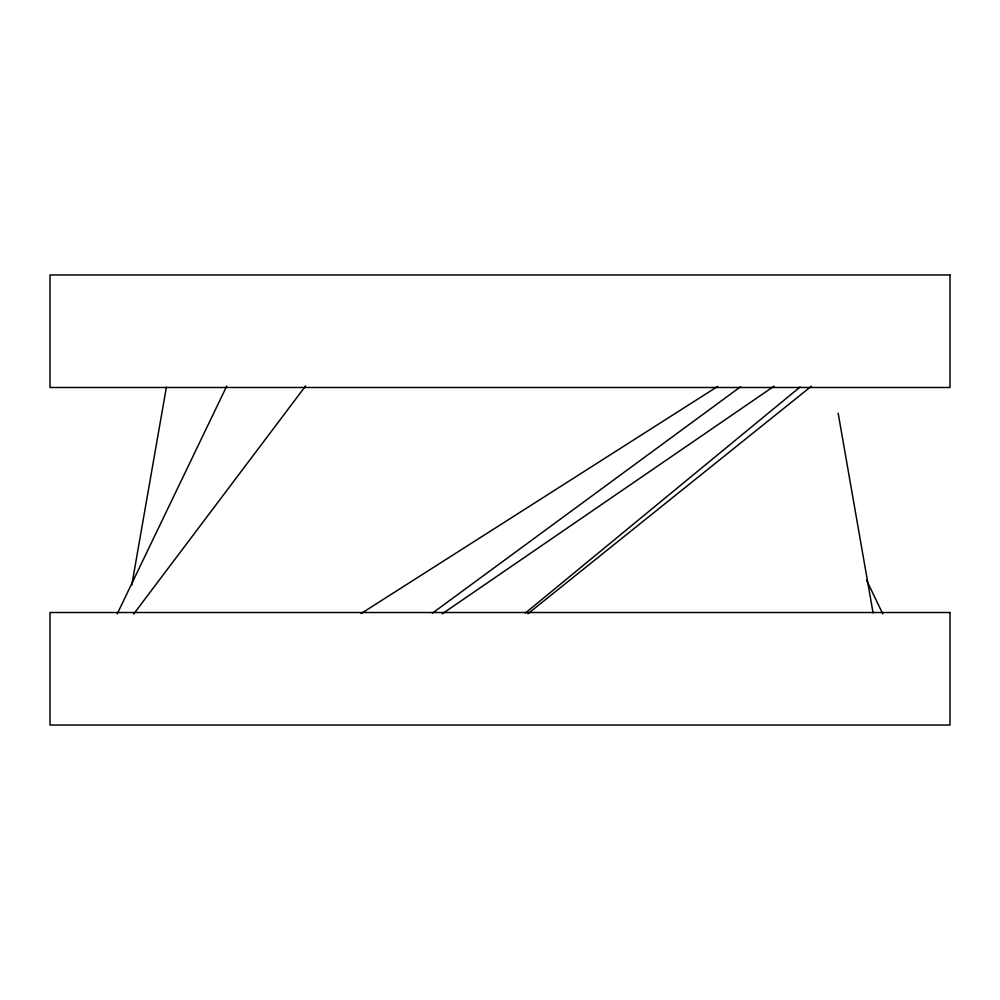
<?xml version="1.0" encoding="UTF-8"?>
<svg xmlns="http://www.w3.org/2000/svg" width="1000" height="1000" viewBox="0 0 1000 1000"><rect width="100%" height="100%" fill="white"/><g stroke="black" fill="none" stroke-linecap="round" stroke-linejoin="round"><path stroke-width="1.5" d="M131.75 585.25L166.4 387.1M117.212 613.913L226.737 386.087M133.65 614.062L305.637 385.938M525.413 613L800.075 387M527.938 613.725L811.338 386.275M432.35 613.2L740.5 386.8M442.238 613.837L774.125 386.163M361.037 613.562L717.663 386.438M866.562 580.163L882.788 613.913M838.162 413.212L873.075 612.9M950 274.975L50 274.975L50 387.488L950 387.488L950 274.975M950 612.513L50 612.513L50 725.025L950 725.025L950 612.513"/></g></svg>
